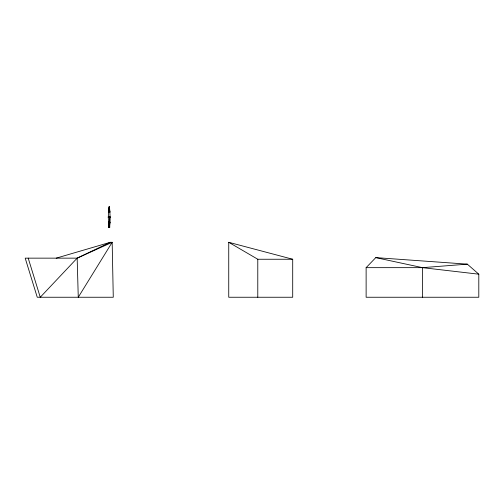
<?xml version="1.0" encoding="UTF-8"?>
<svg xmlns="http://www.w3.org/2000/svg" width="504" height="504" viewBox="0 0 504 504"><rect width="100%" height="100%" fill="white"/><g stroke="black" fill="none" stroke-linecap="round" stroke-linejoin="round"><path stroke-width="0.76" d="M108.297 217.526C108.713 203.055 109.658 203.055 110.074 217.526L108.297 217.526L108.297 216.865L110.074 216.865L110.074 217.526M108.297 216.865C108.713 231.336 109.658 231.336 110.074 216.865M109.097 206.753L108.461 212.26L108.461 211.718L109.91 211.718L109.91 212.26L109.273 206.753M108.461 222.667L108.461 222.125L109.91 222.125L109.273 227.632M77.162 258.149L78.265 297.247L112.172 242.298L77.162 258.149L25.2 258.149L37.252 297.247L113.274 297.247L112.172 242.298L110.275 242.298L77.162 258.149L40.257 297.247L28.205 258.149M366.125 267.656L375.789 257.62L467.321 264.153L478.8 274.189L478.8 297.247L366.125 297.247L366.125 267.656L422.465 267.656L467.321 264.153M56.227 258.149L110.275 242.298M228.74 242.298L257.783 259.251L292.704 259.251L292.704 297.247L228.74 297.247L228.74 242.298L292.704 259.251M375.789 257.62L422.465 267.656L478.8 274.189M108.461 222.125L109.097 227.632M422.465 267.656L422.465 297.247M257.783 259.251L257.783 297.247M109.91 222.125L109.91 222.667M109.765 216.714L109.765 227.506L108.713 227.506L108.713 223.511"/></g></svg>
